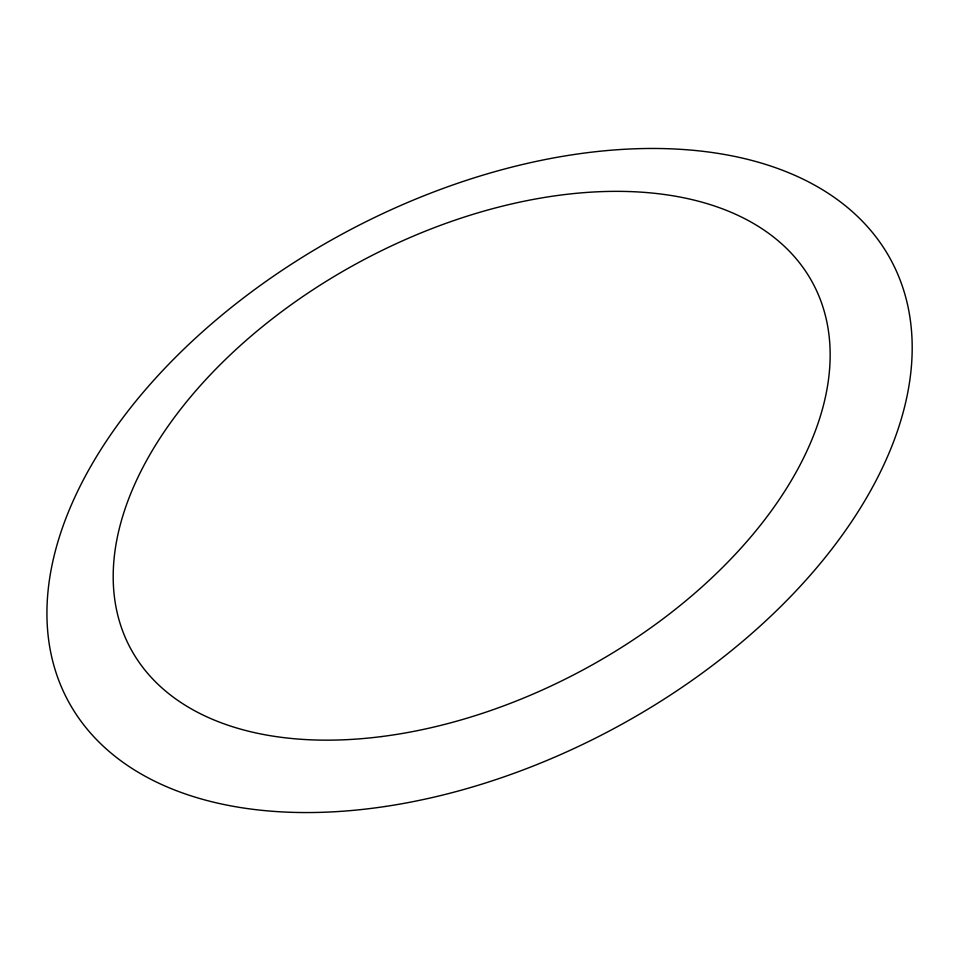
<?xml version="1.0" encoding="UTF-8"?>
<svg xmlns="http://www.w3.org/2000/svg" width="960" height="960" viewBox="0 0 960 960"><rect width="100%" height="100%" fill="white"/><g stroke="black" fill="none" stroke-linecap="round" stroke-linejoin="round"><path stroke-width="1.44" d="M385.284 806.472A466.74 282.096 -28.1 0 0 892.368 262.74A466.74 282.096 -28.1 0 0 161.028 372.336A466.74 282.096 -28.1 0 0 385.284 806.472M381.648 736.56A386.928 232.536 -28.1 0 0 817.188 292.02A386.928 232.536 -28.1 0 0 216.192 368.688A386.928 232.536 -28.1 0 0 381.648 736.56"/></g></svg>
